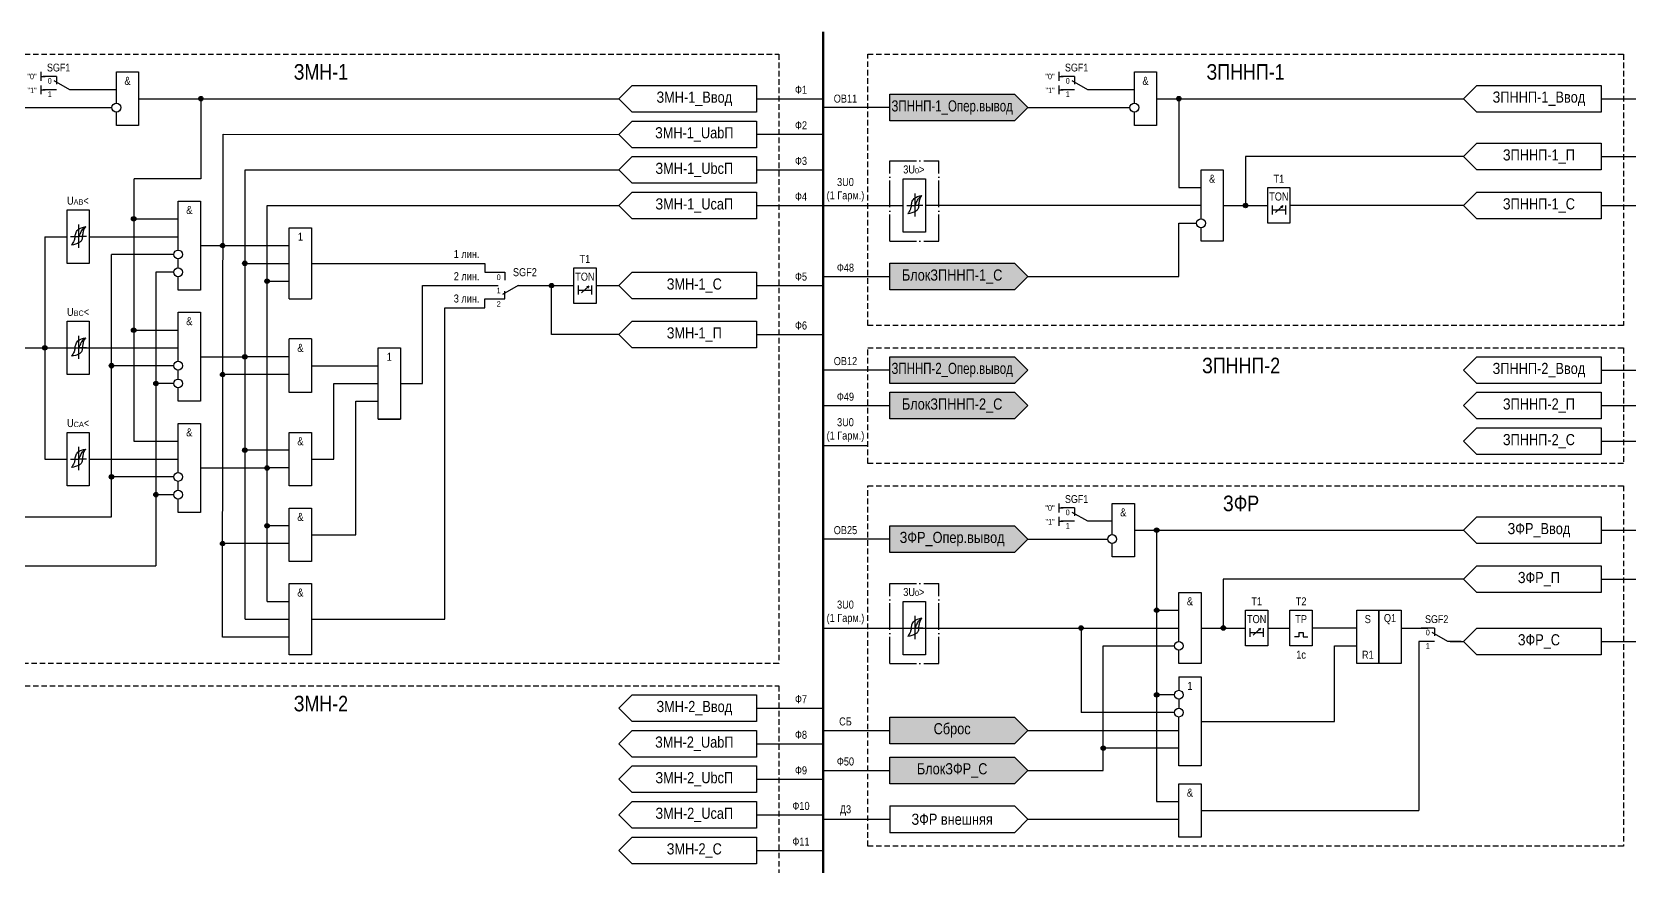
# Model space of a CAD drawing. Header units: millimetres. Extents: x -6343 to 676, y -1039 to 887.
# Drawn here: x -6147 to -5787.7, y 284.5 to 472 of the extents above; entities that cross this region are included whole.
import ezdxf
from ezdxf.enums import TextEntityAlignment as Align

# ---------------------------------------------------------------- set-up
doc = ezdxf.new("R2010")
doc.units = ezdxf.units.MM
doc.linetypes.add('ACAD_ISO04W100', pattern=[30, 24, -3, 0, -3])
doc.linetypes.add('штриховая2', pattern=[0.375, 0.25, -0.125])
doc.layers.add('TEXT', color=7, linetype='Continuous', lineweight=25, true_color=0xffffff)
doc.layers.add('Основная', color=7, linetype='Continuous')
doc.styles.add('1.8_Gost_RD', font='ARIALN.TTF', dxfattribs={"height": 1.8})
doc.styles.add('2.5_Gost_RD', font='ARIALN.TTF', dxfattribs={"height": 2.5})
doc.styles.add('3.5_Gost_RD', font='ARIALN.TTF', dxfattribs={"height": 3.5})
doc.styles.add('Вывод', font='ARIALN.TTF', dxfattribs={"height": 2.5})
doc.styles.add('Компонент', font='ARIALN.TTF', dxfattribs={"height": 3.5})

# ---------------------------------------------------------------- blocks, each defined once
blk = doc.blocks.new('Точка')
at = {"ltscale": 100}
h = blk.add_hatch(color=256, dxfattribs=at)
h.dxf.hatch_style = 1
edge = h.paths.add_edge_path()
edge.add_arc((0, 0), 0.5, 0, 360)
blk.add_circle((0, 0), 0.5, dxfattribs=at)
blk = doc.blocks.new('*U70')
at = {"layer": 'Основная', "linetype": 'ACAD_ISO04W100', "ltscale": 0.25}
for p, q in [((0, 0), (11, 0)), ((0, -18), (0, 0)), ((11, -18), (11, 0)), ((0, -18), (11, -18))]:
    blk.add_line(p, q, dxfattribs=at)
at = {"layer": 'Основная', "style": 'Компонент'}
blk.add_attdef('ОУ', text='', height=3.5, dxfattribs=at).set_placement((11, 0), align=Align.MIDDLE_CENTER)
blk = doc.blocks.new('*U79')
at = {"layer": 'Основная', "color": 0}
blk.add_line((0, 0), (7, 4), dxfattribs=at)
at = {"layer": 'Основная', "ltscale": 0.35}
blk.add_line((6, 6), (6, 2.5), dxfattribs=at)
blk = doc.blocks.new('*U81')
at = {"layer": 'Основная', "color": 0}
for p, q in [((-3, 6), (-9, 6)), ((-3, 0), (-9, 0)), ((9, 0), (3, 0))]:
    blk.add_line(p, q, dxfattribs=at)
at = {"layer": 'Основная', "ltscale": 0.25, "xscale": -1}
blk.add_blockref('*U79', (3, 0), dxfattribs=at)
at = {"layer": 'Основная'}
for tag, height, style, p in [('В1', 2.5, 'Вывод', (-14, 6)), ('ОУ', 3.5, 'Компонент', (-2, 10)), ('В2', 2.5, 'Вывод', (-6, 4)), ('В3', 2.5, 'Вывод', (-6, -2))]:
    blk.add_attdef(tag, text='', height=height, dxfattribs=dict(at, style=style)).set_placement(p, align=Align.MIDDLE_CENTER)

msp = doc.modelspace()

# ---------------------------------------------------------------- hatches: boundary and pattern name
at = {"ltscale": 100, "true_color": 0x5496bb}
h = msp.add_hatch(color=153, dxfattribs=at)
h.dxf.hatch_style = 1
h.paths.add_polyline_path([(-5954, 458), (-5926, 458), (-5923, 455), (-5926, 452), (-5954, 452)])
h = msp.add_hatch(color=153, dxfattribs=at)
h.dxf.hatch_style = 1
h.paths.add_polyline_path([(-5954, 420), (-5926, 420), (-5923, 417), (-5926, 414), (-5954, 414)])
h = msp.add_hatch(color=153, dxfattribs=at)
h.dxf.hatch_style = 1
h.paths.add_polyline_path([(-5954, 399), (-5926, 399), (-5923, 396), (-5926, 393), (-5954, 393)])
h = msp.add_hatch(color=153, dxfattribs=at)
h.dxf.hatch_style = 1
h.paths.add_polyline_path([(-5954, 391), (-5926, 391), (-5923, 388), (-5926, 385), (-5954, 385)])
h = msp.add_hatch(color=153, dxfattribs=at)
h.dxf.hatch_style = 1
h.paths.add_polyline_path([(-5954, 361), (-5926, 361), (-5923, 358), (-5926, 355), (-5954, 355)])
h = msp.add_hatch(color=153, dxfattribs=at)
h.dxf.hatch_style = 1
h.paths.add_polyline_path([(-5954, 318), (-5926, 318), (-5923, 315), (-5926, 312), (-5954, 312)])
h = msp.add_hatch(color=153, dxfattribs=at)
h.dxf.hatch_style = 1
h.paths.add_polyline_path([(-5954, 309), (-5926, 309), (-5923, 306), (-5926, 303), (-5954, 303)])

# ---------------------------------------------------------------- linework, layer by layer
at = {"lineweight": 100, "ltscale": 100}
msp.add_line((-5969, 472), (-5969, -124), dxfattribs=at)
at = {"ltscale": 100}
for p, q in [((-6145, 463), (-6145, 461)), ((-6145, 462), (-6144, 462)), ((-6145, 460), (-6145, 458)), ((-6128, 456), (-6128, 463)), ((-6128, 463), (-6123, 463)), ((-6123, 463), (-6123, 451)), ((-6012, 459.98), (-6015, 456.98)), ((-6012, 459.98), (-5984, 459.98)), ((-5984, 459.98), (-5984, 453.98)), ((-5916, 463), (-5916, 461)), ((-5916, 462), (-5915, 462)), ((-5916, 460), (-5916, 458)), ((-5899, 456), (-5899, 463)), ((-5899, 463), (-5894, 463)), ((-5894, 463), (-5894, 451)), ((-5822, 460), (-5825, 457)), ((-5822, 460), (-5794, 460)), ((-5794, 460), (-5794, 454)), ((-6145, 459), (-6144, 459)), ((-6128, 459), (-6136, 459)), ((-6128, 457), (-6128, 458)), ((-6128, 456), (-6128, 457)), ((-6123, 456.98), (-6015, 456.98)), ((-6109, 457), (-6109, 439)), ((-6015, 456.98), (-6012, 453.98)), ((-5984, 457), (-5969, 457)), ((-5954, 458), (-5926, 458)), ((-5926, 458), (-5923, 455)), ((-5916, 459), (-5915, 459)), ((-5899, 459), (-5907, 459)), ((-5899, 457), (-5899, 458)), ((-5899, 456), (-5899, 457)), ((-5894, 457), (-5825, 457)), ((-5889, 457), (-5889, 437)), ((-5825, 457), (-5822, 454)), ((-5794, 457), (-5779, 457)), ((-6152, 455), (-6129, 455)), ((-6128, 451), (-6128, 454)), ((-5984, 453.98), (-6012, 453.98)), ((-5954, 455), (-5969, 455)), ((-5923, 455), (-5926, 452)), ((-5923, 455), (-5900, 455)), ((-5899, 451), (-5899, 454)), ((-5794, 454), (-5822, 454)), ((-6123, 451), (-6128, 451)), ((-6012, 451.98), (-6015, 448.98)), ((-6012, 451.98), (-5984, 451.98)), ((-5984, 451.98), (-5984, 445.98)), ((-5926, 452), (-5954, 452)), ((-5894, 451), (-5899, 451)), ((-6015, 448.98), (-6012, 445.98)), ((-5984, 445.98), (-6012, 445.98)), ((-5984, 449), (-5969, 449)), ((-5822, 447), (-5825, 444)), ((-5822, 447), (-5794, 447)), ((-5794, 447), (-5794, 441)), ((-6012, 443.98), (-6015, 440.98)), ((-6012, 443.98), (-5984, 443.98)), ((-5984, 443.98), (-5984, 437.98)), ((-5825, 444), (-5822, 441)), ((-5794, 444), (-5779, 444)), ((-6124.11, 439), (-6124.11, 379.98)), ((-6109, 439), (-6124, 439)), ((-6099, 340), (-6099, 441)), ((-6015, 440.98), (-6012, 437.98)), ((-5984, 441), (-5969, 441)), ((-5951, 437.5), (-5951, 439)), ((-5951, 439), (-5946, 439)), ((-5946, 439), (-5946, 433)), ((-5884, 435.5), (-5884, 441)), ((-5884, 441), (-5879, 441)), ((-5879, 441), (-5879, 425)), ((-5794, 441), (-5822, 441)), ((-6012, 435.98), (-6015, 432.98)), ((-5984, 437.98), (-6012, 437.98)), ((-6012, 435.98), (-5984, 435.98)), ((-5984, 435.98), (-5984, 429.98)), ((-5951, 430), (-5951, 438)), ((-5889, 437), (-5884, 437)), ((-5884, 434), (-5884, 436)), ((-5822, 436), (-5825, 433)), ((-5822, 436), (-5794, 436)), ((-5794, 436), (-5794, 430)), ((-6139.11, 430.48), (-6139.11, 431.98)), ((-6139.11, 431.98), (-6134.11, 431.98)), ((-6134.11, 431.98), (-6134.11, 425.98)), ((-6114.11, 428.48), (-6114.11, 433.98)), ((-6114.11, 433.98), (-6109.11, 433.98)), ((-6109.11, 433.98), (-6109.11, 423.98)), ((-6015, 432.98), (-6012, 429.98)), ((-5984, 433), (-5969, 433)), ((-5969, 433), (-5951, 433)), ((-5946, 433), (-5946, 427)), ((-5884, 430), (-5884, 434)), ((-5825, 433), (-5864, 433)), ((-5825, 433), (-5822, 430)), ((-5794, 433), (-5779, 433)), ((-6139.11, 422.98), (-6139.11, 430.98)), ((-6124.11, 429.98), (-6114.11, 429.98)), ((-6114.11, 426.98), (-6114.11, 428.98)), ((-6089.11, 421.98), (-6089.11, 427.98)), ((-6089.11, 427.98), (-6084.11, 427.98)), ((-6084.11, 427.98), (-6084.11, 411.98)), ((-5984, 429.98), (-6012, 429.98)), ((-5951, 427), (-5951, 430)), ((-5889, 417), (-5889, 429)), ((-5889, 429), (-5885, 429)), ((-5884, 425), (-5884, 428)), ((-5794, 430), (-5822, 430)), ((-6134.11, 425.98), (-6134.11, 419.98)), ((-6134.11, 425.98), (-6114.11, 425.98)), ((-6114.11, 422.98), (-6114.11, 426.98)), ((-6109.11, 423.98), (-6109.11, 413.98)), ((-5946, 427), (-5951, 427)), ((-5879, 425), (-5884, 425)), ((-6139.11, 419.98), (-6139.11, 422.98)), ((-6129.11, 362.98), (-6129.11, 421.98)), ((-6115.11, 421.98), (-6129.11, 421.98)), ((-6114.11, 418.98), (-6114.11, 420.98)), ((-6089.11, 421.98), (-6089.11, 422.98)), ((-6089.11, 411.98), (-6089.11, 421.98)), ((-6134.11, 419.98), (-6139.11, 419.98)), ((-6119.11, 417.98), (-6119.11, 351.98)), ((-6115.11, 417.98), (-6119.11, 417.98)), ((-6114.11, 413.98), (-6114.11, 416.98)), ((-6064.11, 419.98), (-6045.11, 419.98)), ((-6012, 417.98), (-6015, 414.98)), ((-6012, 417.98), (-5984, 417.98)), ((-5984, 417.98), (-5984, 411.98)), ((-5954, 420), (-5926, 420)), ((-5926, 420), (-5923, 417)), ((-5923, 417), (-5926, 414)), ((-5923, 417), (-5889, 417)), ((-6109.11, 413.98), (-6114.11, 413.98)), ((-6037.61, 414.98), (-6041.11, 412.98)), ((-6030.11, 403.98), (-6030.11, 414.98)), ((-6015, 414.98), (-6012, 411.98)), ((-5984, 415), (-5969, 415)), ((-5926, 414), (-5954, 414)), ((-5984, 411.98), (-6012, 411.98)), ((-6139.11, 405.48), (-6139.11, 406.98)), ((-6139.11, 406.98), (-6134.11, 406.98)), ((-6139.11, 397.98), (-6139.11, 405.98)), ((-6134.11, 406.98), (-6134.11, 400.98)), ((-6114.11, 403.48), (-6114.11, 408.98)), ((-6114.11, 408.98), (-6109.11, 408.98)), ((-6109.11, 408.98), (-6109.11, 398.98)), ((-6012, 406.98), (-6015, 403.98)), ((-6012, 406.98), (-5984, 406.98)), ((-5984, 406.98), (-5984, 400.98)), ((-6124.11, 404.98), (-6114.11, 404.98)), ((-6114.11, 401.98), (-6114.11, 403.98)), ((-6084.11, 402.98), (-6089.11, 402.98)), ((-6084.11, 402.98), (-6089.11, 402.98)), ((-6089.11, 390.98), (-6089.11, 402.98)), ((-6084.11, 402.98), (-6084.11, 390.98)), ((-6015, 403.98), (-6012, 400.98)), ((-5984, 404), (-5969, 404)), ((-6198, 400.98), (-6133.11, 400.98)), ((-6134.11, 400.98), (-6134.11, 394.98)), ((-6134.11, 400.98), (-6114.11, 400.98)), ((-6114.11, 397.98), (-6114.11, 401.98)), ((-6109.11, 398.98), (-6109.11, 388.98)), ((-6069.11, 394.98), (-6069.11, 400.98)), ((-6069.11, 400.98), (-6064.11, 400.98)), ((-6064.11, 400.98), (-6064.11, 384.98)), ((-5984, 400.98), (-6012, 400.98)), ((-5954, 399), (-5926, 399)), ((-5926, 399), (-5923, 396)), ((-5822, 399), (-5825, 396)), ((-5822, 399), (-5794, 399)), ((-5794, 399), (-5794, 393)), ((-6139.11, 394.98), (-6139.11, 397.98)), ((-6115.11, 396.98), (-6129.11, 396.98)), ((-6114.11, 393.98), (-6114.11, 395.98)), ((-6089.11, 396.98), (-6089.11, 397.98)), ((-6089.11, 395.98), (-6089.11, 396.98)), ((-6069.11, 394.98), (-6069.11, 395.98)), ((-5954, 396), (-5969, 396)), ((-5923, 396), (-5926, 393)), ((-5825, 396), (-5822, 393)), ((-5794, 396), (-5779, 396)), ((-6134.11, 394.98), (-6139.11, 394.98)), ((-6115.11, 392.98), (-6119.11, 392.98)), ((-6114.11, 388.98), (-6114.11, 391.98)), ((-6079.11, 375.98), (-6079.11, 392.98)), ((-6069.11, 384.98), (-6069.11, 394.98)), ((-6064.11, 392.98), (-6059.11, 392.98)), ((-5926, 393), (-5954, 393)), ((-5794, 393), (-5822, 393)), ((-6109.11, 388.98), (-6114.11, 388.98)), ((-6084.11, 390.98), (-6089.11, 390.98)), ((-5954, 391), (-5926, 391)), ((-5926, 391), (-5923, 388)), ((-5822, 391), (-5825, 388)), ((-5822, 391), (-5794, 391)), ((-5794, 391), (-5794, 385)), ((-6064.11, 384.98), (-6069.11, 384.98)), ((-6069.11, 384.98), (-6064.11, 384.98)), ((-5926, 385), (-5954, 385)), ((-5923, 388), (-5926, 385)), ((-5825, 388), (-5822, 385)), ((-5794, 385), (-5822, 385)), ((-5794, 388), (-5779, 388)), ((-6139.11, 380.48), (-6139.11, 381.98)), ((-6139.11, 381.98), (-6134.11, 381.98)), ((-6139.11, 372.98), (-6139.11, 380.98)), ((-6134.11, 381.98), (-6134.11, 375.98)), ((-6114.11, 378.48), (-6114.11, 383.98)), ((-6114.11, 383.98), (-6109.11, 383.98)), ((-6109.11, 383.98), (-6109.11, 373.98)), ((-6089.11, 369.98), (-6089.11, 381.98)), ((-6084.11, 381.98), (-6084.11, 369.98)), ((-5822, 383), (-5825, 380)), ((-5822, 383), (-5794, 383)), ((-5794, 383), (-5794, 377)), ((-6124.11, 379.98), (-6114.11, 379.98)), ((-6114.11, 376.98), (-6114.11, 378.98)), ((-5969, 379), (-5959, 379)), ((-5825, 380), (-5822, 377)), ((-5794, 380), (-5779, 380)), ((-6134.11, 375.98), (-6134.11, 369.98)), ((-6134.11, 375.98), (-6114.11, 375.98)), ((-6114.11, 372.98), (-6114.11, 376.98)), ((-6109.11, 373.98), (-6109.11, 363.98)), ((-6084.11, 375.98), (-6079.11, 375.98)), ((-5794, 377), (-5822, 377)), ((-6139.11, 369.98), (-6139.11, 372.98)), ((-6115.11, 371.98), (-6129.11, 371.98)), ((-6114.11, 368.98), (-6114.11, 370.98)), ((-6134.11, 369.98), (-6139.11, 369.98)), ((-6115.11, 367.98), (-6119.11, 367.98)), ((-6114.11, 363.98), (-6114.11, 366.98)), ((-6084.11, 369.98), (-6089.11, 369.98)), ((-6152, 362.98), (-6129.11, 362.98)), ((-6109.11, 363.98), (-6114.11, 363.98)), ((-6089.11, 352.98), (-6089.11, 364.98)), ((-6084.11, 364.98), (-6084.11, 352.98)), ((-5916, 366), (-5916, 364)), ((-5916, 365), (-5915, 365)), ((-5916, 363), (-5916, 361)), ((-5904, 359), (-5904, 366)), ((-5904, 366), (-5899, 366)), ((-5899, 366), (-5899, 354)), ((-5822, 363), (-5825, 360)), ((-5822, 363), (-5794, 363)), ((-5794, 363), (-5794, 357)), ((-5954, 361), (-5926, 361)), ((-5926, 361), (-5923, 358)), ((-5916, 362), (-5915, 362)), ((-5904, 362), (-5907, 362)), ((-5904, 360), (-5904, 361)), ((-5904, 359), (-5904, 360)), ((-5899, 360), (-5825, 360)), ((-5894, 360), (-5894, 299)), ((-5825, 360), (-5822, 357)), ((-5794, 360), (-5779, 360)), ((-5954, 358), (-5969, 358)), ((-5923, 358), (-5926, 355)), ((-5923, 358), (-5905, 358)), ((-5904, 354), (-5904, 357)), ((-5794, 357), (-5822, 357)), ((-6084.11, 352.98), (-6089.11, 352.98)), ((-5926, 355), (-5954, 355)), ((-5899, 354), (-5904, 354)), ((-6152.11, 351.98), (-6119.11, 351.98)), ((-5822, 352), (-5825, 349)), ((-5825, 349), (-5822, 346)), ((-5822, 352), (-5794, 352)), ((-5794, 352), (-5794, 346)), ((-5794, 349), (-5779, 349)), ((-6089.11, 341.98), (-6089.11, 347.98)), ((-6089.11, 347.98), (-6084.11, 347.98)), ((-6084.11, 347.98), (-6084.11, 331.98)), ((-5889, 340.5), (-5889, 346)), ((-5889, 346), (-5884, 346)), ((-5884, 346), (-5884, 336)), ((-5794, 346), (-5822, 346)), ((-6089.11, 331.98), (-6089.11, 341.98)), ((-5951, 342.5), (-5951, 344)), ((-5951, 344), (-5946, 344)), ((-5951, 335), (-5951, 343)), ((-5946, 344), (-5946, 338)), ((-5894, 342), (-5889, 342)), ((-5969, 338), (-5889, 338)), ((-5946, 338), (-5946, 332)), ((-5911, 338), (-5911, 319)), ((-5889, 339), (-5889, 341)), ((-5889, 335), (-5889, 339)), ((-5869, 338), (-5864, 338)), ((-5849, 338), (-5859, 338)), ((-5839, 338), (-5834, 338)), ((-5834, 338), (-5833, 338)), ((-5822, 338), (-5825, 335)), ((-5822, 338), (-5794, 338)), ((-5794, 338), (-5794, 332)), ((-5951, 332), (-5951, 335)), ((-5884, 336), (-5884, 330)), ((-5862, 336), (-5863, 336)), ((-5861, 336), (-5860, 336)), ((-5833.5, 335), (-5835, 335)), ((-5835, 335), (-5835, 297)), ((-5828, 335), (-5825, 335)), ((-5825, 335), (-5822, 332)), ((-5794, 335), (-5779, 335)), ((-6084.11, 331.98), (-6089.11, 331.98)), ((-5946, 332), (-5951, 332)), ((-5906, 306), (-5906, 334)), ((-5906, 334), (-5890, 334)), ((-5889, 330), (-5889, 333)), ((-5854, 317), (-5854, 334)), ((-5854, 334), (-5849, 334)), ((-5794, 332), (-5822, 332)), ((-5884, 330), (-5889, 330)), ((-5889, 327), (-5884, 327)), ((-5889, 327), (-5889, 324)), ((-5884, 327), (-5884, 307)), ((-6012, 323), (-6015, 320)), ((-6015, 320), (-6012, 317)), ((-6012, 323), (-5984, 323)), ((-5984, 323), (-5984, 317)), ((-5984, 320), (-5969, 320)), ((-5890, 323), (-5894, 323)), ((-5889, 322), (-5889, 320)), ((-5984, 317), (-6012, 317)), ((-5954, 318), (-5926, 318)), ((-5926, 318), (-5923, 315)), ((-5890, 319), (-5911, 319)), ((-5889, 316), (-5889, 318)), ((-5884, 317), (-5854, 317)), ((-6012, 315), (-6015, 312)), ((-6012, 315), (-5984, 315)), ((-5984, 315), (-5984, 309)), ((-5923, 315), (-5926, 312)), ((-5923, 315), (-5889, 315)), ((-5889, 307), (-5889, 316)), ((-6015, 312), (-6012, 309)), ((-5984, 309), (-6012, 309)), ((-5984, 312), (-5969, 312)), ((-5926, 312), (-5954, 312)), ((-5954, 309), (-5926, 309)), ((-5926, 309), (-5923, 306)), ((-5889, 311), (-5906, 311)), ((-6012, 307), (-6015, 304)), ((-6012, 307), (-5984, 307)), ((-5984, 307), (-5984, 301)), ((-5923, 306), (-5926, 303)), ((-5923, 306), (-5906, 306)), ((-5884, 307), (-5889, 307)), ((-6015, 304), (-6012, 301)), ((-5984, 304), (-5969, 304)), ((-5889, 297.5), (-5889, 303)), ((-5889, 303), (-5884, 303)), ((-5884, 303), (-5884, 293)), ((-6012, 299), (-6015, 296)), ((-5984, 301), (-6012, 301)), ((-6012, 299), (-5984, 299)), ((-5984, 299), (-5984, 293)), ((-5894, 299), (-5889, 299)), ((-6015, 296), (-6012, 293)), ((-5984, 296), (-5969, 296)), ((-5954, 298), (-5926, 298)), ((-5954, 298), (-5954, 292)), ((-5926, 298), (-5923, 295)), ((-5923, 295), (-5926, 292)), ((-5923, 295), (-5889, 295)), ((-5889, 296), (-5889, 298)), ((-5889, 291), (-5889, 296)), ((-5884, 297), (-5835, 297)), ((-5984, 293), (-6012, 293)), ((-5926, 292), (-5954, 292)), ((-5884, 293), (-5884, 291)), ((-6012, 291), (-6015, 288)), ((-6015, 288), (-6012, 285)), ((-6012, 291), (-5984, 291)), ((-5984, 291), (-5984, 285)), ((-5984, 288), (-5969, 288)), ((-5884, 291), (-5889, 291)), ((-5984, 285), (-6012, 285))]:
    msp.add_line(p, q, dxfattribs=at)
at = {"color": 7, "ltscale": 100}
for p, q in [((-6104.11, 335.98), (-6104, 449)), ((-6104, 449), (-6015, 448.98)), ((-5874, 444), (-5874, 433)), ((-5825, 444), (-5874, 444)), ((-6099, 441), (-6015, 440.98)), ((-6094.11, 343.98), (-6094.11, 432.98)), ((-6094.11, 432.98), (-6015, 432.98)), ((-5950.21, 433), (-5948.4, 433)), ((-5946.58, 433), (-5948.4, 433)), ((-5884, 433), (-5946, 433)), ((-5879, 433), (-5869, 433)), ((-5867.29, 431.4), (-5865.62, 432.88)), ((-5865.62, 432.88), (-5866.14, 432.66)), ((-5865.62, 432.88), (-5865.88, 432.42)), ((-6144.11, 425.98), (-6139.11, 425.98)), ((-6144.11, 425.98), (-6144.11, 375.98)), ((-6138.32, 425.99), (-6136.51, 425.99)), ((-6134.7, 425.99), (-6136.51, 425.99)), ((-6109.11, 423.98), (-6089.11, 423.98)), ((-6099.11, 419.98), (-6089.11, 419.98)), ((-6084.11, 419.98), (-6059.11, 419.98)), ((-6045.11, 419.98), (-6045.11, 417.98)), ((-6045.11, 417.98), (-6042.11, 417.98)), ((-6043.61, 417.98), (-6040.61, 417.98)), ((-6040.61, 417.98), (-6040.61, 416.23)), ((-5969, 417), (-5954, 417)), ((-6094.11, 415.98), (-6089.11, 415.98)), ((-6059.11, 392.98), (-6059.11, 414.98)), ((-6059.11, 414.98), (-6052.11, 414.98)), ((-6055.11, 414.98), (-6042.11, 414.98)), ((-6040.61, 411.98), (-6040.61, 413.73)), ((-6037.61, 414.98), (-6025.11, 414.98)), ((-6023.4, 413.38), (-6021.73, 414.87)), ((-6021.73, 414.87), (-6022.25, 414.65)), ((-6021.73, 414.87), (-6022, 414.4)), ((-6020.11, 414.98), (-6015, 414.98)), ((-6089.11, 411.98), (-6084.11, 411.98)), ((-6054.11, 339.98), (-6054.11, 409.98)), ((-6054.11, 409.98), (-6049.11, 409.98)), ((-6050.11, 409.98), (-6045.11, 409.98)), ((-6045.11, 409.98), (-6045.11, 411.98)), ((-6045.11, 411.98), (-6042.11, 411.98)), ((-6043.61, 411.98), (-6040.61, 411.98)), ((-6015, 403.98), (-6030.11, 403.98)), ((-6138.32, 400.99), (-6136.51, 400.99)), ((-6134.7, 400.99), (-6136.51, 400.99)), ((-6109.11, 398.98), (-6099.11, 398.98)), ((-6089.11, 398.98), (-6099.11, 398.98)), ((-6084.11, 396.98), (-6069.11, 396.98)), ((-6089.11, 394.98), (-6104.11, 394.98)), ((-6079.11, 392.98), (-6069.11, 392.98)), ((-6064.11, 392.98), (-6059.11, 392.98)), ((-6074.11, 358.98), (-6074.11, 388.98)), ((-6074.11, 388.98), (-6069.11, 388.98)), ((-5969, 388), (-5954, 388)), ((-6089.11, 381.98), (-6084.11, 381.98)), ((-6089.11, 377.98), (-6099.11, 377.98)), ((-6144.11, 375.98), (-6139.11, 375.98)), ((-6138.32, 375.99), (-6136.51, 375.99)), ((-6134.7, 375.99), (-6136.51, 375.99)), ((-6109.11, 373.98), (-6094.11, 373.98)), ((-6089.11, 373.98), (-6094.11, 373.98)), ((-6089.11, 364.98), (-6084.11, 364.98)), ((-6089.11, 360.98), (-6094.11, 360.98)), ((-6089.11, 356.98), (-6104.11, 356.98)), ((-6084.11, 358.98), (-6074.11, 358.98)), ((-5879, 349), (-5879, 338)), ((-5825, 349), (-5879, 349)), ((-6094.11, 343.98), (-6089.11, 343.98)), ((-6099, 339.98), (-6089.11, 339.98)), ((-6084.11, 339.98), (-6054.11, 339.98)), ((-5950.21, 338), (-5948.4, 338)), ((-5946.58, 338), (-5948.4, 338)), ((-5884, 338), (-5874, 338)), ((-5872.29, 336.4), (-5870.62, 337.88)), ((-5870.62, 337.88), (-5871.14, 337.66)), ((-5870.62, 337.88), (-5870.88, 337.42)), ((-6089.11, 335.98), (-6104.11, 335.98)), ((-5969, 315), (-5954, 315)), ((-5969, 306), (-5954, 306)), ((-5969, 295), (-5954, 295))]:
    msp.add_line(p, q, dxfattribs=at)
for p, q in [((-5948.4, 435.72), (-5948.4, 430.52)), ((-6136.51, 428.7), (-6136.51, 423.5)), ((-6136.51, 403.7), (-6136.51, 398.5)), ((-6136.51, 378.7), (-6136.51, 373.5)), ((-5948.4, 340.72), (-5948.4, 335.52))]:
    msp.add_line(p, q)
at = {"linetype": 'штриховая2', "ltscale": 5}
for points in [[(-6188, 467), (-5979, 467), (-5979, 330), (-6188, 330)], [(-5959, 467), (-5789, 467), (-5789, 406), (-5959, 406)], [(-5959, 401), (-5789, 401), (-5789, 375), (-5959, 375)], [(-5959, 370), (-5789, 370), (-5789, 289), (-5959, 289)], [(-6188, 325), (-5979, 325), (-5979, 275), (-6188, 275)]]:
    msp.add_lwpolyline(points, close=True, dxfattribs=at)
at = {"ltscale": 100}
for points in [[(-5954, 458), (-5926, 458), (-5923, 455), (-5926, 452), (-5954, 452), (-5954, 458)], [(-5868, 433), (-5868, 431)], [(-5868, 432), (-5865, 432)], [(-5865, 433), (-5865, 431)], [(-5954, 420), (-5926, 420), (-5923, 417), (-5926, 414), (-5954, 414), (-5954, 420)], [(-6024.11, 414.98), (-6024.11, 412.98)], [(-6024.11, 413.98), (-6021.11, 413.98)], [(-6021.11, 414.98), (-6021.11, 412.98)], [(-5954, 399), (-5926, 399), (-5923, 396), (-5926, 393), (-5954, 393), (-5954, 399)], [(-5954, 391), (-5926, 391), (-5923, 388), (-5926, 385), (-5954, 385), (-5954, 391)], [(-5954, 361), (-5926, 361), (-5923, 358), (-5926, 355), (-5954, 355), (-5954, 361)], [(-5873, 338), (-5873, 336)], [(-5870, 338), (-5870, 336)], [(-5873, 337), (-5870, 337)], [(-5862, 337), (-5862, 336)], [(-5862, 337), (-5861, 337)], [(-5861, 337), (-5861, 336)], [(-5954, 318), (-5926, 318), (-5923, 315), (-5926, 312), (-5954, 312), (-5954, 318)], [(-5954, 309), (-5926, 309), (-5923, 306), (-5926, 303), (-5954, 303), (-5954, 309)]]:
    msp.add_lwpolyline(points, dxfattribs=at)
for points in [[(-5869, 437), (-5864, 437), (-5864, 429), (-5869, 429)], [(-6025.11, 418.98), (-6020.11, 418.98), (-6020.11, 410.98), (-6025.11, 410.98)], [(-5874, 342), (-5869, 342), (-5869, 334), (-5874, 334)], [(-5864, 342), (-5859, 342), (-5859, 334), (-5864, 334)], [(-5849, 342), (-5844, 342), (-5844, 330), (-5849, 330)], [(-5844, 342), (-5839, 342), (-5839, 330), (-5844, 330)]]:
    msp.add_lwpolyline(points, close=True, dxfattribs=at)
for centre in [(-6128, 455), (-5899, 455), (-5884, 429), (-6114.11, 421.98), (-6114.11, 417.98), (-6114.11, 396.98), (-6114.11, 392.98), (-6114.11, 371.98), (-6114.11, 367.98), (-5904, 358), (-5889, 334), (-5889, 323), (-5889, 319)]:
    msp.add_circle(centre, 1)
for points in [[(-5949.2, 432.92), (-5949.05, 433.71), (-5948.56, 434.54), (-5946.8, 435.26)], [(-5948.4, 433), (-5948, 433.72), (-5947.53, 434.6), (-5946.8, 435.26)], [(-5947.52, 432.92), (-5947.4, 433.71), (-5947.19, 434.54), (-5946.8, 435.26)], [(-5949.2, 432.92), (-5949.4, 432.13), (-5950, 431.12)], [(-5947.52, 432.92), (-5947.75, 432.13), (-5948.24, 431.67), (-5950, 431.12)], [(-6137.31, 425.9), (-6137.16, 426.69), (-6136.67, 427.53), (-6134.91, 428.24)], [(-6136.51, 425.99), (-6136.11, 426.7), (-6135.64, 427.58), (-6134.91, 428.24)], [(-6135.63, 425.9), (-6135.51, 426.69), (-6135.3, 427.53), (-6134.91, 428.24)], [(-6137.31, 425.9), (-6137.51, 425.12), (-6138.11, 424.1)], [(-6135.63, 425.9), (-6135.86, 425.12), (-6136.35, 424.65), (-6138.11, 424.1)], [(-6137.31, 400.9), (-6137.16, 401.69), (-6136.67, 402.53), (-6134.91, 403.24)], [(-6136.51, 400.99), (-6136.11, 401.7), (-6135.64, 402.58), (-6134.91, 403.24)], [(-6135.63, 400.9), (-6135.51, 401.69), (-6135.3, 402.53), (-6134.91, 403.24)], [(-6137.31, 400.9), (-6137.51, 400.12), (-6138.11, 399.1)], [(-6135.63, 400.9), (-6135.86, 400.12), (-6136.35, 399.65), (-6138.11, 399.1)], [(-6137.31, 375.9), (-6137.16, 376.69), (-6136.67, 377.53), (-6134.91, 378.24)], [(-6136.51, 375.99), (-6136.11, 376.7), (-6135.64, 377.58), (-6134.91, 378.24)], [(-6135.63, 375.9), (-6135.51, 376.69), (-6135.3, 377.53), (-6134.91, 378.24)], [(-6137.31, 375.9), (-6137.51, 375.12), (-6138.11, 374.1)], [(-6135.63, 375.9), (-6135.86, 375.12), (-6136.35, 374.65), (-6138.11, 374.1)], [(-5949.2, 337.92), (-5949.4, 337.13), (-5950, 336.12)], [(-5947.52, 337.92), (-5947.75, 337.13), (-5948.24, 336.67), (-5950, 336.12)], [(-5949.2, 337.92), (-5949.05, 338.71), (-5948.56, 339.54), (-5946.8, 340.26)], [(-5948.4, 338), (-5948, 338.72), (-5947.53, 339.6), (-5946.8, 340.26)], [(-5947.52, 337.92), (-5947.4, 338.71), (-5947.19, 339.54), (-5946.8, 340.26)]]:
    msp.add_spline(points, degree=3)

# ---------------------------------------------------------------- block references
at = {"color": 1, "ltscale": 100}
for p in [(-6109, 457), (-5894, 342)]:
    msp.add_blockref('Точка', p, dxfattribs=at)
at = {"ltscale": 100}
for p in [(-5889, 457), (-5874, 433), (-6124.11, 429.98), (-6104.11, 423.98), (-6099.11, 419.98), (-6094.11, 415.98), (-6030.11, 414.98), (-6124.11, 404.98), (-6144.11, 400.98), (-6099.11, 398.98), (-6129.11, 396.98), (-6104.11, 394.98), (-6119.11, 392.98), (-6099.11, 377.98), (-6099.11, 377.98), (-6094.11, 373.98), (-6129.11, 371.98), (-6119.11, 367.98), (-6094.11, 360.98), (-5894, 360), (-6104.11, 356.98), (-5911, 338), (-5879, 338), (-5894, 323), (-5906, 311)]:
    msp.add_blockref('Точка', p, dxfattribs=at)
at = {"layer": 'Основная', "ltscale": 0.25, "xscale": 0.5, "yscale": 0.5, "zscale": 0.5}
for p in [(-6140, 459), (-5911, 459), (-5911, 362)]:
    msp.add_blockref('*U81', p, dxfattribs=at).add_auto_attribs({'ОУ': 'SGF1', 'В1': '"0"', 'В2': '0', 'В3': '1'})
at = {"layer": 'Основная', "ltscale": 0.25}
for p in [(-5954, 443), (-5954, 348)]:
    msp.add_blockref('*U70', p, dxfattribs=at)
ref = msp.add_blockref('*U81', (-5830, 335), dxfattribs=dict(at, xscale=0.5, yscale=0.5, zscale=0.5))
ref.add_attrib('ОУ', 'SGF2', dxfattribs={"height": 1.75, "style": 'Компонент'}).set_placement((-5831, 340), align=Align.MIDDLE_CENTER)
ref.add_attrib('В2', '0', dxfattribs={"height": 1.25, "style": 'Вывод'}).set_placement((-5833, 337), align=Align.MIDDLE_CENTER)
ref.add_attrib('В3', '1', dxfattribs={"height": 1.25, "style": 'Вывод'}).set_placement((-5833, 334), align=Align.MIDDLE_CENTER)

# ---------------------------------------------------------------- texts
at = {"color": 30, "ltscale": 100, "char_height": 3.5, "width": 28, "attachment_point": 5, "style": '3.5_Gost_RD'}
for s, insert in [('ЗМН-1', (-6082, 463)), ('ЗПННП-1', (-5874, 463)), ('ЗПННП-2', (-5875, 397)), ('ЗФР', (-5875, 366)), ('ЗМН-2', (-6082, 321))]:
    msp.add_mtext(s, dxfattribs=dict(at, insert=insert))
at = {"ltscale": 100, "attachment_point": 5}
for s, insert, char_height, width, style in [('&', (-6125.5, 461), 1.8, 5, '2.5_Gost_RD'), ('Ф1', (-5974, 459), 1.8, 4.5, '1.8_Gost_RD'), ('&', (-5896.5, 461), 1.8, 5, '2.5_Gost_RD'), ('ЗМН-1_Ввод ', (-5998, 456.98), 2.5, 28, '2.5_Gost_RD'), ('ОВ11', (-5964, 457), 1.8, 9, '1.8_Gost_RD'), ('ЗПННП-1_Ввод ', (-5808, 457), 2.5, 28, '2.5_Gost_RD'), ('Ф2', (-5974, 451), 1.8, 4.5, '1.8_Gost_RD'), ('Ф3', (-5974, 443), 1.8, 4.5, '1.8_Gost_RD'), ('3U0 \\P(1 Гарм.)', (-5964, 436.5), 1.8, 10, '1.8_Gost_RD'), ('&', (-5881.5, 439), 1.8, 5, '2.5_Gost_RD'), ('T1', (-5866.5, 439), 1.8, 5, '2.5_Gost_RD'), ('Ф4', (-5974, 435), 1.8, 4.5, '1.8_Gost_RD'), ('TON', (-5866.5, 435), 1.8, 5, '2.5_Gost_RD'), ('&', (-6111.61, 431.98), 1.8, 5, '2.5_Gost_RD'), ('1', (-6086.61, 425.98), 1.8, 5, '2.5_Gost_RD'), ('T1', (-6022.61, 420.98), 1.8, 5, '2.5_Gost_RD'), ('SGF2', (-6036.11, 417.98), 1.8, 5, '2.5_Gost_RD'), ('TON', (-6022.61, 416.98), 1.8, 5, '2.5_Gost_RD'), ('Ф5', (-5974, 417), 1.8, 4.5, '1.8_Gost_RD'), ('Ф48', (-5964, 419), 1.8, 9, '1.8_Gost_RD'), ('&', (-6111.61, 406.98), 1.8, 5, '2.5_Gost_RD'), ('Ф6', (-5974, 406), 1.8, 4.5, '1.8_Gost_RD'), ('&', (-6086.61, 400.98), 1.8, 5, '2.5_Gost_RD'), ('1', (-6066.61, 398.98), 1.8, 5, '2.5_Gost_RD'), ('ОВ12', (-5964, 398), 1.8, 9, '1.8_Gost_RD'), ('ЗПННП-2_Ввод ', (-5808, 396), 2.5, 28, '2.5_Gost_RD'), ('Ф49', (-5964, 390), 1.8, 9, '1.8_Gost_RD'), ('3U0 \\P(1 Гарм.)', (-5964, 382.5), 1.8, 10, '1.8_Gost_RD'), ('&', (-6111.61, 381.98), 1.8, 5, '2.5_Gost_RD'), ('&', (-6086.61, 379.98), 1.8, 5, '2.5_Gost_RD'), ('&', (-6086.61, 362.98), 1.8, 5, '2.5_Gost_RD'), ('&', (-5901.5, 364), 1.8, 5, '2.5_Gost_RD'), ('ОВ25', (-5964, 360), 1.8, 9, '1.8_Gost_RD'), ('ЗФР_Ввод ', (-5808, 360), 2.5, 28, '2.5_Gost_RD'), ('&', (-6086.61, 345.98), 1.8, 5, '2.5_Gost_RD'), ('&', (-5886.5, 344), 1.8, 5, '2.5_Gost_RD'), ('T2', (-5861.5, 344), 1.8, 5, '2.5_Gost_RD'), ('3U0 \\P(1 Гарм.)', (-5964, 341.5), 1.8, 10, '1.8_Gost_RD'), ('T1', (-5871.5, 344), 1.8, 5, '2.5_Gost_RD'), ('TON', (-5871.5, 340), 1.8, 5, '2.5_Gost_RD'), ('TP', (-5861.5, 340), 1.8, 5, '2.5_Gost_RD'), ('S', (-5846.5, 340), 1.8, 5, '2.5_Gost_RD'), ('Q1', (-5841.5, 340), 1.8, 5, '2.5_Gost_RD'), ('1с', (-5861.5, 332), 1.8, 5, '2.5_Gost_RD'), ('R1', (-5846.5, 332), 1.8, 5, '2.5_Gost_RD'), ('1', (-5886.5, 325), 1.8, 5, '2.5_Gost_RD'), ('ЗМН-2_Ввод ', (-5998, 320), 2.5, 28, '2.5_Gost_RD'), ('Ф7', (-5974, 322), 1.8, 4.5, '1.8_Gost_RD'), ('СБ', (-5964, 317), 1.8, 9, '1.8_Gost_RD'), ('Ф8', (-5974, 314), 1.8, 4.5, '1.8_Gost_RD'), ('Ф9', (-5974, 306), 1.8, 4.5, '1.8_Gost_RD'), ('Ф50', (-5964, 308), 1.8, 9, '1.8_Gost_RD'), ('&', (-5886.5, 301), 1.8, 5, '2.5_Gost_RD'), ('Ф10', (-5974, 298), 1.8, 4.5, '1.8_Gost_RD'), ('Д3', (-5964, 297), 1.8, 9, '1.8_Gost_RD'), ('ЗФР внешняя', (-5940, 295), 2.5, 28, '2.5_Gost_RD'), ('Ф11', (-5974, 290), 1.8, 4.5, '1.8_Gost_RD')]:
    msp.add_mtext(s, dxfattribs=dict(at, insert=insert, char_height=char_height, width=width, style=style))
at = {"ltscale": 100, "char_height": 1.25, "attachment_point": 1, "style": '3.5_Gost_RD'}
for s, insert in [('"1"', (-6148, 459.5)), ('"1"', (-5919, 459.5)), ('0', (-6042.46, 417.48)), ('1', (-6042.46, 414.5)), ('2', (-6042.46, 411.48)), ('"1"', (-5919, 362.5))]:
    msp.add_mtext_dynamic_manual_height_columns(s, width=2, gutter_width=17.5, heights=[0], dxfattribs=dict(at, insert=insert))
at = {"color": 0, "ltscale": 100, "char_height": 2.5, "width": 28, "attachment_point": 5, "style": '2.5_Gost_RD'}
for s, insert in [('{\\C256;ЗМН-1_UabП}', (-5998, 448.98)), ('{\\C256;ЗПННП-1_П}', (-5808, 444)), ('{\\C256;ЗМН-1_UbcП}', (-5998, 440.98)), ('{\\C256;ЗМН-1_UсaП}', (-5998, 432.98)), ('{\\C256;ЗПННП-1_С}', (-5808, 433)), ('{\\C256;ЗМН-1_С}', (-5998, 414.98)), ('{\\C256;ЗМН-1_П}', (-5998, 403.98)), ('{\\C256;ЗПННП-2_П}', (-5808, 388)), ('{\\C256;ЗПННП-2_С}', (-5808, 380)), ('{\\C256;ЗФР_П}', (-5808, 349)), ('{\\C256;ЗФР_С}', (-5808, 335)), ('{\\C256;ЗМН-2_UabП}', (-5998, 312)), ('{\\C256;ЗМН-2_UbcП}', (-5998, 304)), ('{\\C256;ЗМН-2_UсaП}', (-5998, 296)), ('{\\C256;ЗМН-2_С}', (-5998, 288))]:
    msp.add_mtext(s, dxfattribs=dict(at, insert=insert))
at = {"color": 7, "ltscale": 100, "char_height": 1.8, "attachment_point": 1, "style": '1.8_Gost_RD'}
for s, width, insert in [('3U{\\H0.66667x;0}>', 5, (-5951, 442)), ('U{\\H0.66667x;АВ}<', 8, (-6139.11, 434.98)), ('1 лин.', 12, (-6052.11, 422.98)), ('2 лин.', 13, (-6052.11, 417.98)), ('U{\\H0.66667x;ВС}<', 8, (-6139.11, 409.98)), ('3 лин.', 13, (-6052.11, 412.98)), ('U{\\H0.66667x;СА}<', 8, (-6139.11, 384.98)), ('3U{\\H0.66667x;0}>', 5, (-5951, 347))]:
    msp.add_mtext_dynamic_manual_height_columns(s, width=width, gutter_width=17.5, heights=[0], dxfattribs=dict(at, insert=insert))
at = {"layer": 'TEXT', "color": 0, "ltscale": 100, "char_height": 2.5, "width": 28, "attachment_point": 5, "style": '2.5_Gost_RD'}
for s, insert in [('{\\W0.9;\\C256;ЗПННП-1_Опер.вывод}', (-5940, 455)), ('{\\C256;БлокЗПННП-1_С}', (-5940, 417)), ('{\\W0.9;\\C256;ЗПННП-2_Опер.вывод}', (-5940, 396)), ('{\\C256;БлокЗПННП-2_С}', (-5940, 388)), ('{\\C256;ЗФР_Опер.вывод}', (-5940, 358)), ('{\\C256;Сброс}', (-5940, 315)), ('{\\C256;БлокЗФР_С}', (-5940, 306))]:
    msp.add_mtext(s, dxfattribs=dict(at, insert=insert))

doc.saveas('drawing.dxf')
